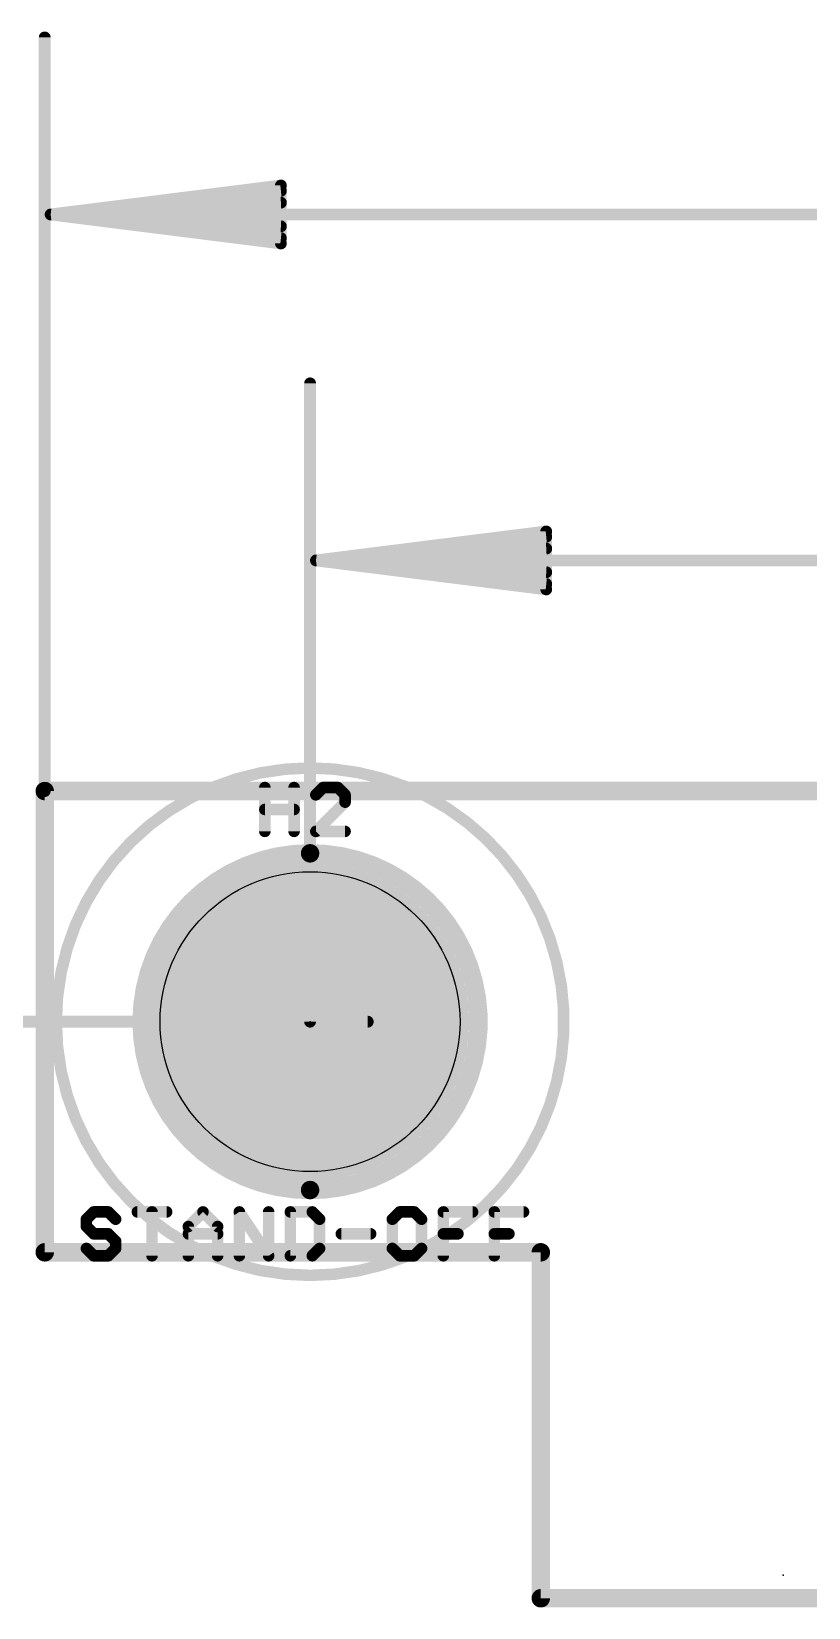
# Model space of a CAD drawing. Extents: x -38 to 69, y -31 to 38.
# Drawn here: x -3.7 to 4.85, y 20.73 to 38.08 of the extents above; entities that cross this region are included whole.
import ezdxf

# ---------------------------------------------------------------- set-up
doc = ezdxf.new("R2010")
doc.units = 0
for name, color, linetype in [('20', 53, 'CONTINUOUS'), ('23', 53, 'CONTINUOUS'), ('25', 253, 'CONTINUOUS'), ('27', 253, 'CONTINUOUS'), ('29', 253, 'CONTINUOUS'), ('30', 253, 'CONTINUOUS'), ('39', 12, 'CONTINUOUS'), ('41', 12, 'CONTINUOUS'), ('42', 132, 'CONTINUOUS'), ('47', 253, 'CONTINUOUS')]:
    doc.layers.add(name, color=color, linetype=linetype)

msp = doc.modelspace()

# ---------------------------------------------------------------- linework, layer by layer
at = {"layer": '20', "const_width": 0.2032}
for points in [[(-3.556, 29.718), (-3.556, 24.638)], [(12.16, 29.718), (-3.556, 29.718)], [(-3.556, 24.638), (1.905, 24.638)], [(1.905, 24.638), (1.905, 20.828)], [(1.905, 20.828), (18.415, 20.828)]]:
    msp.add_lwpolyline(points, dxfattribs=at)
at = {"layer": '20', "const_width": 0.1016}
for points in [[(-3.5052, 29.718, 1), (-3.6068, 29.718)], [(-3.556, 29.7688, 1), (-3.556, 29.6672)], [(-3.556, 24.6888, 1), (-3.556, 24.5872)], [(-3.6068, 24.638, 1), (-3.5052, 24.638)], [(1.9558, 24.638, 1), (1.8542, 24.638)], [(1.905, 24.5872, 1), (1.905, 24.6888)], [(1.905, 20.8788, 1), (1.905, 20.7772)], [(1.8542, 20.828, 1), (1.9558, 20.828)]]:
    msp.add_lwpolyline(points, format="xyb", dxfattribs=at)
at = {"layer": '20'}
msp.add_circle((-0.635, 27.178), 1.651, dxfattribs=at)
at = {"layer": '23'}
for p in [(-0.635, 27.178), (4.572, 21.082)]:
    msp.add_point(p, dxfattribs=at)
at = {"layer": '25', "const_width": 0.0635}
for points in [[(-1.1011, 29.7565, 1), (-1.1646, 29.7565)], [(-0.7791, 29.7565, 1), (-0.8426, 29.7565)], [(-0.594, 29.6985, 1), (-0.549, 29.6536)], [(-0.491, 29.7883, 1), (-0.491, 29.7248)], [(-0.4685, 29.7341, 1), (-0.5135, 29.779)], [(-0.3075, 29.779, 1), (-0.3524, 29.7341)], [(-0.33, 29.7248, 1), (-0.33, 29.7883)], [(-0.2177, 29.676, 1), (-0.2812, 29.676)], [(-0.2719, 29.6536, 1), (-0.227, 29.6985)], [(-1.1328, 29.5468, 1), (-1.1328, 29.4833)], [(-0.8108, 29.4833, 1), (-0.8108, 29.5468)], [(-0.2812, 29.5955, 1), (-0.2177, 29.5955)], [(-0.227, 29.5731, 1), (-0.2719, 29.618)], [(-0.5715, 29.3053, 1), (-0.5715, 29.2418)], [(-0.2495, 29.2418, 1), (-0.2495, 29.3053)], [(-1.1646, 29.2735, 1), (-1.1011, 29.2735)], [(-0.8426, 29.2735, 1), (-0.7791, 29.2735)], [(-0.594, 29.296, 1), (-0.549, 29.251)]]:
    msp.add_lwpolyline(points, format="xyb", dxfattribs=at)
at = {"layer": '25', "const_width": 0.127}
for points in [[(-1.1328, 29.2735), (-1.1328, 29.7565)], [(-0.8108, 29.7565), (-0.8108, 29.2735)], [(-0.491, 29.7565), (-0.5715, 29.676)], [(-0.33, 29.7565), (-0.491, 29.7565)], [(-0.2495, 29.676), (-0.33, 29.7565)], [(-0.2495, 29.5955), (-0.2495, 29.676)], [(-1.1328, 29.515), (-0.8108, 29.515)], [(-0.5715, 29.2735), (-0.2495, 29.5955)], [(-0.2495, 29.2735), (-0.5715, 29.2735)]]:
    msp.add_lwpolyline(points, dxfattribs=at)
at = {"layer": '27', "const_width": 0.0635}
for points in [[(-3.0656, 25.0024, 1), (-3.1292, 25.0024)], [(-3.1199, 25.0249, 1), (-3.0749, 24.98)], [(-3.0169, 25.1147, 1), (-3.0169, 25.0512)], [(-2.9944, 25.0605, 1), (-3.0394, 25.1054)], [(-2.8334, 25.1054, 1), (-2.8783, 25.0605)], [(-2.8559, 25.0512, 1), (-2.8559, 25.1147)], [(-2.7978, 24.98, 1), (-2.7529, 25.0249)], [(-2.5361, 25.1147, 1), (-2.5361, 25.0512)], [(-2.3433, 25.0829, 1), (-2.4068, 25.0829)], [(-2.2141, 25.0512, 1), (-2.2141, 25.1147)], [(-1.7913, 25.1054, 1), (-1.8362, 25.0605)], [(-1.7913, 25.0605, 1), (-1.8362, 25.1054)], [(-1.3817, 25.0829, 1), (-1.4452, 25.0829)], [(-1.3871, 25.1005, 1), (-1.4399, 25.0653)], [(-1.0597, 25.0829, 1), (-1.1232, 25.0829)], [(-0.8522, 25.1147, 1), (-0.8522, 25.0512)], [(-0.8204, 25.0829, 1), (-0.8839, 25.0829)], [(-0.5882, 25.1054, 1), (-0.6331, 25.0605)], [(-0.6107, 25.0512, 1), (-0.6107, 25.1147)], [(-0.4984, 25.0024, 1), (-0.5619, 25.0024)], [(-0.5526, 24.98, 1), (-0.5077, 25.0249)], [(0.3022, 25.0024, 1), (0.2387, 25.0024)], [(0.248, 25.0249, 1), (0.2929, 24.98)], [(0.351, 25.1147, 1), (0.351, 25.0512)], [(0.3734, 25.0605, 1), (0.3285, 25.1054)], [(0.5344, 25.1054, 1), (0.4895, 25.0605)], [(0.512, 25.0512, 1), (0.512, 25.1147)], [(0.6242, 25.0024, 1), (0.5607, 25.0024)], [(0.57, 24.98, 1), (0.6149, 25.0249)], [(0.8635, 25.0829, 1), (0.8, 25.0829)], [(0.8318, 25.1147, 1), (0.8318, 25.0512)], [(1.1538, 25.0512, 1), (1.1538, 25.1147)], [(1.4248, 25.0829, 1), (1.3613, 25.0829)], [(1.3931, 25.1147, 1), (1.3931, 25.0512)], [(1.7151, 25.0512, 1), (1.7151, 25.1147)], [(-3.1292, 24.9219, 1), (-3.0656, 24.9219)], [(-3.0749, 24.9444, 1), (-3.1199, 24.8995)], [(-3.0169, 24.8732, 1), (-3.0169, 24.8097)], [(-3.0394, 24.819, 1), (-2.9944, 24.8639)], [(-2.8334, 24.8639, 1), (-2.8783, 24.819)], [(-2.8559, 24.8097, 1), (-2.8559, 24.8732)], [(-2.7436, 24.7609, 1), (-2.8071, 24.7609)], [(-1.943, 24.9219, 1), (-2.0065, 24.9219)], [(-1.9748, 24.8732, 1), (-1.9748, 24.8097)], [(-1.9972, 24.9444, 1), (-1.9523, 24.8995)], [(-1.621, 24.9219, 1), (-1.6845, 24.9219)], [(-1.6752, 24.8995, 1), (-1.6303, 24.9444)], [(-1.6528, 24.8097, 1), (-1.6528, 24.8732)], [(-0.2909, 24.8732, 1), (-0.2909, 24.8097)], [(0.0312, 24.8097, 1), (0.0312, 24.8732)], [(0.8318, 24.8732, 1), (0.8318, 24.8097)], [(0.9928, 24.8097, 1), (0.9928, 24.8732)], [(1.3931, 24.8732, 1), (1.3931, 24.8097)], [(1.5541, 24.8097, 1), (1.5541, 24.8732)], [(-3.0749, 24.7029, 1), (-3.1199, 24.6579)], [(-3.0169, 24.6317, 1), (-3.0169, 24.5682)], [(-3.0394, 24.5774, 1), (-2.9944, 24.6224)], [(-2.8783, 24.6224, 1), (-2.8334, 24.5774)], [(-2.8559, 24.5682, 1), (-2.8559, 24.6317)], [(-2.8071, 24.6804, 1), (-2.7436, 24.6804)], [(-2.7978, 24.7385, 1), (-2.7529, 24.7834)], [(-2.7529, 24.6579, 1), (-2.7978, 24.7029)], [(-1.1179, 24.5823, 1), (-1.065, 24.6175)], [(-0.8522, 24.6317, 1), (-0.8522, 24.5682)], [(-0.6331, 24.6224, 1), (-0.5882, 24.5774)], [(-0.6107, 24.5682, 1), (-0.6107, 24.6317)], [(-0.5619, 24.6804, 1), (-0.4984, 24.6804)], [(-0.5077, 24.6579, 1), (-0.5526, 24.7029)], [(0.2929, 24.7029, 1), (0.248, 24.6579)], [(0.2387, 24.6804, 1), (0.3022, 24.6804)], [(0.351, 24.6317, 1), (0.351, 24.5682)], [(0.3285, 24.5774, 1), (0.3734, 24.6224)], [(0.4895, 24.6224, 1), (0.5344, 24.5774)], [(0.512, 24.5682, 1), (0.512, 24.6317)], [(0.5607, 24.6804, 1), (0.6242, 24.6804)], [(0.6149, 24.6579, 1), (0.57, 24.7029)], [(-2.4068, 24.5999, 1), (-2.3433, 24.5999)], [(-2.0065, 24.5999, 1), (-1.943, 24.5999)], [(-1.6845, 24.5999, 1), (-1.621, 24.5999)], [(-1.4452, 24.5999, 1), (-1.3817, 24.5999)], [(-1.1232, 24.5999, 1), (-1.0597, 24.5999)], [(-0.8839, 24.5999, 1), (-0.8204, 24.5999)], [(0.8, 24.5999, 1), (0.8635, 24.5999)], [(1.3613, 24.5999, 1), (1.4248, 24.5999)]]:
    msp.add_lwpolyline(points, format="xyb", dxfattribs=at)
at = {"layer": '27', "const_width": 0.127}
for points in [[(-3.0169, 25.0829), (-3.0974, 25.0024)], [(-3.0974, 25.0024), (-3.0974, 24.9219)], [(-2.8559, 25.0829), (-3.0169, 25.0829)], [(-2.7754, 25.0024), (-2.8559, 25.0829)], [(-2.5361, 25.0829), (-2.2141, 25.0829)], [(-2.3751, 24.5999), (-2.3751, 25.0829)], [(-1.9748, 24.9219), (-1.8138, 25.0829)], [(-1.8138, 25.0829), (-1.6528, 24.9219)], [(-1.4135, 24.5999), (-1.4135, 25.0829)], [(-1.4135, 25.0829), (-1.0915, 24.5999)], [(-1.0915, 24.5999), (-1.0915, 25.0829)], [(-0.8522, 25.0829), (-0.8522, 24.5999)], [(-0.6107, 25.0829), (-0.8522, 25.0829)], [(-0.5302, 25.0024), (-0.6107, 25.0829)], [(-0.5302, 24.6804), (-0.5302, 25.0024)], [(0.351, 25.0829), (0.2705, 25.0024)], [(0.2705, 25.0024), (0.2705, 24.6804)], [(0.512, 25.0829), (0.351, 25.0829)], [(0.5925, 25.0024), (0.512, 25.0829)], [(0.5925, 24.6804), (0.5925, 25.0024)], [(0.8318, 24.5999), (0.8318, 25.0829)], [(0.8318, 25.0829), (1.1538, 25.0829)], [(1.3931, 24.5999), (1.3931, 25.0829)], [(1.3931, 25.0829), (1.7151, 25.0829)], [(-3.0974, 24.9219), (-3.0169, 24.8414)], [(-3.0169, 24.8414), (-2.8559, 24.8414)], [(-2.8559, 24.8414), (-2.7754, 24.7609)], [(-2.7754, 24.7609), (-2.7754, 24.6804)], [(-1.9748, 24.5999), (-1.9748, 24.9219)], [(-1.9748, 24.8414), (-1.6528, 24.8414)], [(-1.6528, 24.9219), (-1.6528, 24.5999)], [(-0.2909, 24.8414), (0.0312, 24.8414)], [(0.8318, 24.8414), (0.9928, 24.8414)], [(1.3931, 24.8414), (1.5541, 24.8414)], [(-3.0169, 24.5999), (-3.0974, 24.6804)], [(-2.8559, 24.5999), (-3.0169, 24.5999)], [(-2.7754, 24.6804), (-2.8559, 24.5999)], [(-0.8522, 24.5999), (-0.6107, 24.5999)], [(-0.6107, 24.5999), (-0.5302, 24.6804)], [(0.2705, 24.6804), (0.351, 24.5999)], [(0.351, 24.5999), (0.512, 24.5999)], [(0.512, 24.5999), (0.5925, 24.6804)]]:
    msp.add_lwpolyline(points, dxfattribs=at)
at = {"layer": '29', "const_width": 1.7526}
msp.add_lwpolyline([(-0.635, 26.3017, 1), (-0.635, 28.0543, 1), (-0.635, 26.3017)], format="xyb", dxfattribs=at)
at = {"layer": '30', "const_width": 1.7526}
msp.add_lwpolyline([(-0.635, 26.3017, 1), (-0.635, 28.0543, 1), (-0.635, 26.3017)], format="xyb", dxfattribs=at)
at = {"layer": '39', "const_width": 0.127}
msp.add_lwpolyline([(-0.635, 24.384, 1), (-0.635, 29.972, 1), (-0.635, 24.384)], format="xyb", dxfattribs=at)
at = {"layer": '41'}
for points, const_width in [([(-0.635, 29.0322, 1), (-0.635, 25.3238)], 0.2032), ([(-0.635, 25.3238, 1), (-0.635, 29.0322)], 0.2032), ([(-0.635, 29.083, 1), (-0.635, 28.9814)], 0.1016), ([(-0.635, 28.9814, 1), (-0.635, 29.083)], 0.1016), ([(-0.635, 25.3746, 1), (-0.635, 25.273)], 0.1016), ([(-0.635, 25.273, 1), (-0.635, 25.3746)], 0.1016)]:
    msp.add_lwpolyline(points, format="xyb", dxfattribs=dict(at, const_width=const_width))
at = {"layer": '42'}
for points, const_width in [([(-0.635, 29.0322, 1), (-0.635, 25.3238)], 0.2032), ([(-0.635, 25.3238, 1), (-0.635, 29.0322)], 0.2032), ([(-0.635, 29.083, 1), (-0.635, 28.9814)], 0.1016), ([(-0.635, 28.9814, 1), (-0.635, 29.083)], 0.1016), ([(-0.635, 25.3746, 1), (-0.635, 25.273)], 0.1016), ([(-0.635, 25.273, 1), (-0.635, 25.3746)], 0.1016)]:
    msp.add_lwpolyline(points, format="xyb", dxfattribs=dict(at, const_width=const_width))
at = {"layer": '47', "const_width": 0.13}
for points in [[(-3.556, 29.718), (-3.556, 38.018)], [(-3.491, 36.068), (-0.956, 36.3872)], [(-0.956, 36.3872), (-0.956, 35.7488)], [(-3.491, 36.068), (-0.956, 36.328)], [(-3.491, 36.068), (-0.956, 36.198)], [(-3.491, 36.068), (23.684, 36.068)], [(-0.956, 35.7488), (-3.491, 36.068)], [(-0.956, 35.938), (-3.491, 36.068)], [(-0.956, 35.808), (-3.491, 36.068)], [(-0.635, 27.178), (-0.635, 34.208)], [(-0.57, 32.258), (1.965, 32.5772)], [(1.965, 32.5772), (1.965, 31.9388)], [(-0.57, 32.258), (1.965, 32.518)], [(-0.57, 32.258), (1.965, 32.388)], [(-0.57, 32.258), (20.89, 32.258)], [(1.965, 31.9388), (-0.57, 32.258)], [(1.965, 32.128), (-0.57, 32.258)], [(1.965, 31.998), (-0.57, 32.258)], [(0, 27.178), (-13.38, 27.178)]]:
    msp.add_lwpolyline(points, dxfattribs=at)
at = {"layer": '47', "const_width": 0.065}
for points in [[(-3.5235, 38.018, 1), (-3.5885, 38.018)], [(-0.9235, 36.3872, 1), (-0.9885, 36.3872)], [(-0.9519, 36.355, 1), (-0.9601, 36.4195)], [(-0.9527, 36.2957, 1), (-0.9593, 36.3603)], [(-3.491, 36.1005, 1), (-3.491, 36.0355)], [(-3.4869, 36.1002, 1), (-3.4951, 36.0358)], [(-3.4927, 36.1005, 1), (-3.4893, 36.0355)], [(-3.4893, 36.1005, 1), (-3.4927, 36.0355)], [(-3.4877, 36.1003, 1), (-3.4943, 36.0357)], [(-3.4943, 36.1003, 1), (-3.4877, 36.0357)], [(-3.4951, 36.1002, 1), (-3.4869, 36.0358)], [(-0.9543, 36.1655, 1), (-0.9577, 36.2305)], [(-0.9577, 35.9055, 1), (-0.9543, 35.9705)], [(-0.9885, 35.7488, 1), (-0.9235, 35.7488)], [(-0.9601, 35.7165, 1), (-0.9519, 35.781)], [(-0.9593, 35.7757, 1), (-0.9527, 35.8403)], [(-0.6025, 34.208, 1), (-0.6675, 34.208)], [(1.9975, 32.5772, 1), (1.9325, 32.5772)], [(1.9691, 32.545, 1), (1.9609, 32.6095)], [(1.9683, 32.4857, 1), (1.9617, 32.5503)], [(-0.57, 32.2905, 1), (-0.57, 32.2255)], [(-0.5659, 32.2902, 1), (-0.5741, 32.2258)], [(-0.5717, 32.2905, 1), (-0.5683, 32.2255)], [(-0.5683, 32.2905, 1), (-0.5717, 32.2255)], [(-0.5667, 32.2903, 1), (-0.5733, 32.2257)], [(-0.5733, 32.2903, 1), (-0.5667, 32.2257)], [(-0.5741, 32.2902, 1), (-0.5659, 32.2258)], [(1.9667, 32.3555, 1), (1.9633, 32.4205)], [(1.9633, 32.0955, 1), (1.9667, 32.1605)], [(1.9325, 31.9388, 1), (1.9975, 31.9388)], [(1.9609, 31.9065, 1), (1.9691, 31.971)], [(1.9617, 31.9657, 1), (1.9683, 32.0303)], [(-3.5885, 29.718, 1), (-3.5235, 29.718)], [(-0.6675, 27.178, 1), (-0.6025, 27.178)], [(0, 27.1455, 1), (0, 27.2105)]]:
    msp.add_lwpolyline(points, format="xyb", dxfattribs=at)

doc.saveas('drawing.dxf')
